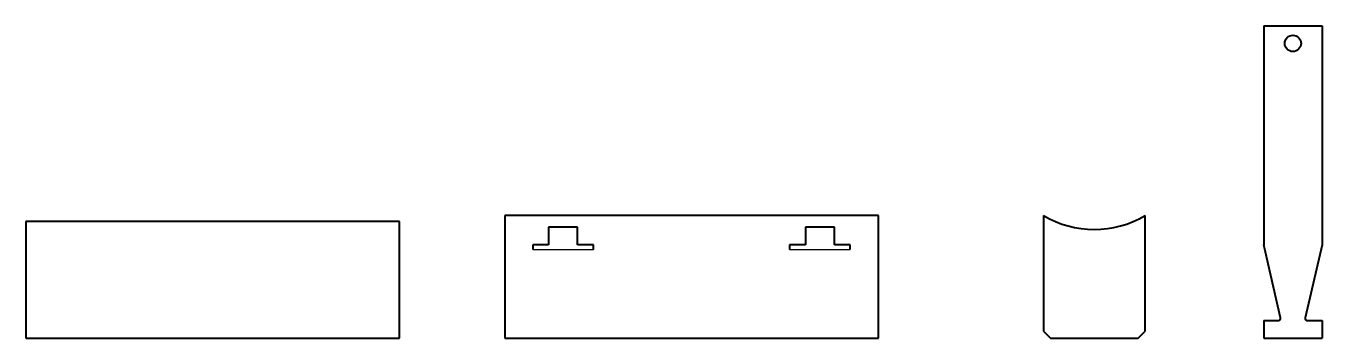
# Model space of a CAD drawing. Header units: millimetres. Extents: x 0 to 1110, y 0 to 267.
import ezdxf

# ---------------------------------------------------------------- set-up
doc = ezdxf.new("R2010")
doc.units = ezdxf.units.MM
doc.linetypes.add('K5LT_BASIC', pattern=[0])

msp = doc.modelspace()

# ---------------------------------------------------------------- linework, layer by layer
at = {"color": 7, "linetype": 'K5LT_BASIC', "lineweight": 40, "true_color": 0xffffff}
for p, q in [((1060, 267.5), (1060, 237.9)), ((1060, 267.5), (1110, 267.5)), ((1110, 267.5), (1110, 237.9)), ((1060, 237.9), (1060, 223)), ((1110, 237.9), (1110, 223)), ((1060, 223), (1060, 117.6)), ((1110, 223), (1110, 117.6)), ((1060, 117.6), (1060, 97.6)), ((1110, 117.6), (1110, 97.6)), ((320, 100), (0, 100)), ((0, 100), (0, 0)), ((320, 0), (320, 100)), ((730, 105), (410, 105)), ((410, 105), (410, 0)), ((730, 0), (730, 105)), ((871.4, 105.1), (871.4, 6)), ((958.4, 6), (958.4, 105.1)), ((447.5, 95), (447.5, 80)), ((472.5, 95), (447.5, 95)), ((472.5, 80), (472.5, 95)), ((667.5, 95), (667.5, 80)), ((692.5, 95), (667.5, 95)), ((692.5, 80), (692.5, 95)), ((1060, 97.6), (1060, 80)), ((1110, 97.6), (1110, 80)), ((434, 80), (434, 76)), ((447.5, 80), (434, 80)), ((486, 80), (472.5, 80)), ((486, 76), (486, 80)), ((654, 80), (654, 76)), ((667.5, 80), (654, 80)), ((706, 80), (692.5, 80)), ((706, 76), (706, 80)), ((1074.4, 17.4), (1060, 80)), ((1110, 80), (1095.6, 17.4)), ((1060, 15), (1060, 0)), ((1060, 15), (1072.5, 15)), ((1097.5, 15), (1110, 15)), ((1110, 15), (1110, 0)), ((0, 0), (320, 0)), ((410, 0), (730, 0)), ((871.4, 6), (877.4, 0)), ((877.4, 0), (952.4, 0)), ((952.4, 0), (958.4, 6)), ((1060, 0), (1110, 0))]:
    msp.add_line(p, q, dxfattribs=at)
for p, q in [((434, 76), (486, 76)), ((654, 76), (706, 76))]:
    msp.add_line(p, q)
msp.add_circle((1085, 252.5), 7, dxfattribs=at)
for centre, radius, start, end in [((914.9, 177), 84, 238.8114, 301.1886), ((1072.5, 17), 2, 270, 12.9946), ((1097.5, 17), 2, 167.0054, 270)]:
    msp.add_arc(centre, radius, start, end, dxfattribs=at)

doc.saveas('drawing.dxf')
